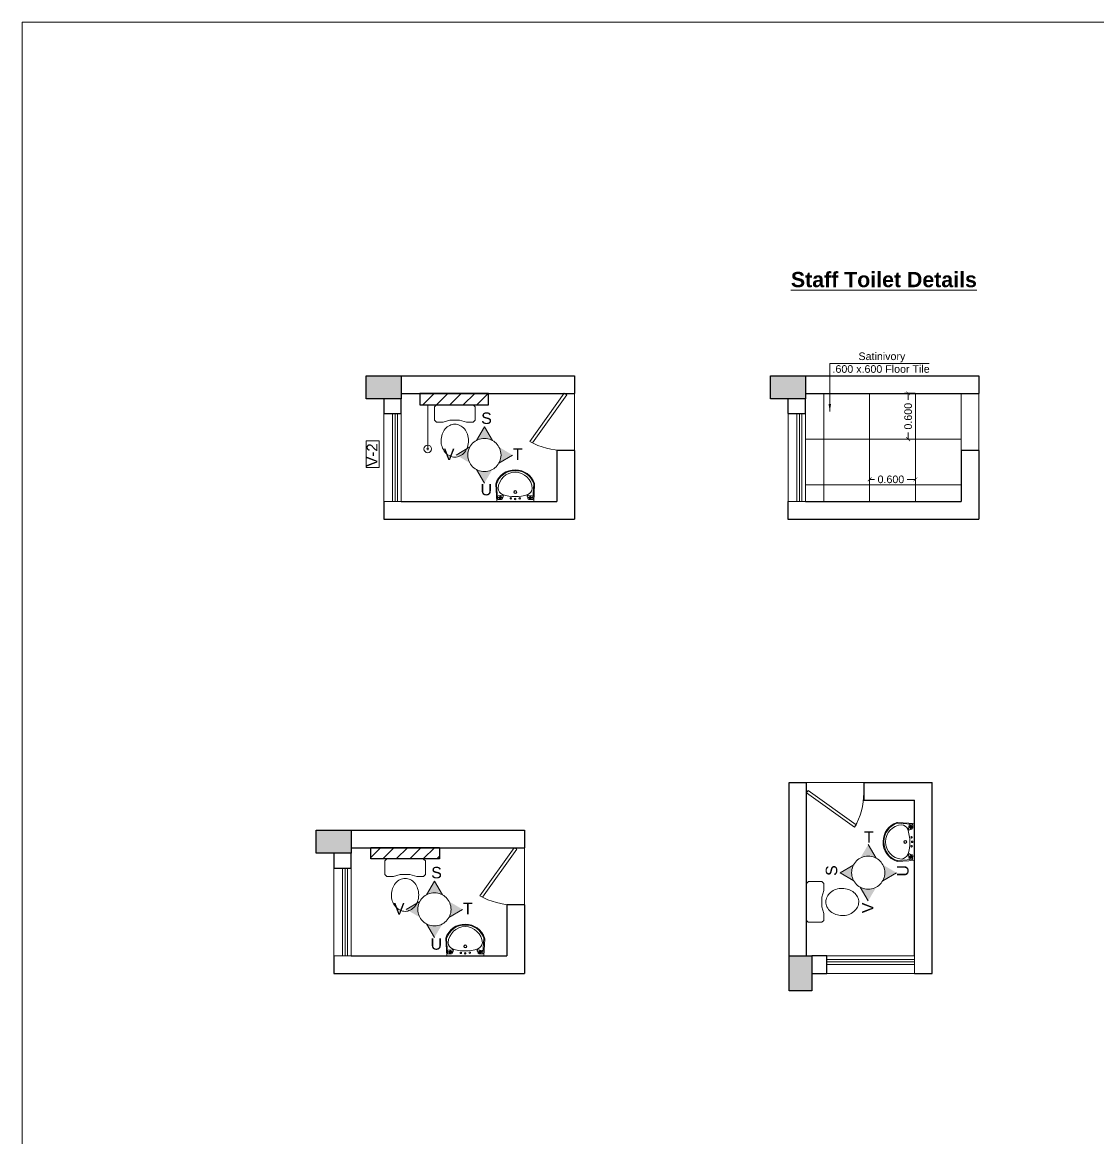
# Model space of a CAD drawing. Header units: millimetres. Extents: x 2733 to 5909, y 1038 to 2089.
# Drawn here: x 2964.63 to 2978.73, y 1056.24 to 1070.86 of the extents above; entities that cross this region are included whole.
import ezdxf

# ---------------------------------------------------------------- set-up
doc = ezdxf.new("R2010")
doc.units = ezdxf.units.MM
doc.header["$PDMODE"] = 35
doc.linetypes.add('CENTER2', pattern=[1.125, 0.75, -0.125, 0.125, -0.125])
doc.linetypes.add('DASHED', pattern=[0.75, 0.5, -0.25])
doc.layers.get('0').update_dxf_attribs({"lineweight": 20})
doc.layers.get('Defpoints').update_dxf_attribs({"lineweight": 15})
for name, color, linetype, lineweight in [('Arrow', 1, 'Continuous', 15), ('COL HATCH', 253, 'Continuous', 13), ('Column', 251, 'Continuous', 30), ('DIM', 6, 'Continuous', 18), ('dim.1', 6, 'Continuous', 18), ('Door', 54, 'Continuous', 18), ('Fixture', 44, 'Continuous', 13), ('Hatch', 43, 'Continuous', 13), ('RD', 7, 'Continuous', 18), ('TEXT', 7, 'Continuous', 15), ('Text-1', 240, 'Continuous', 15), ('Tiles', 91, 'Continuous', 9), ('Ventilator', 200, 'Continuous', 18), ('Wall', 7, 'Continuous', 30), ('Window-Wall', 7, 'Continuous', 18)]:
    doc.layers.add(name, color=color, linetype=linetype, lineweight=lineweight)
doc.styles.add('DIM', font='arial.ttf', dxfattribs={"height": 0.5})
doc.styles.add('L120', font='arial.ttf', dxfattribs={"height": 0.6})
doc.styles.get("Standard").update_dxf_attribs({"font": 'arial.ttf', "height": 0.2})
doc.styles.add('Tabrej', font='arial.ttf')
doc.dimstyles.new('DIMEN', dxfattribs={"dimtxt": 0.3, "dimasz": 0.25, "dimexe": 0.18, "dimexo": 0.0625, "dimgap": 0.09, "dimtad": 0, "dimdec": 3, "dimzin": 0, "dimdsep": 46, "dimtxsty": 'Tabrej', "dimcen": 0, "dimclrd": 256, "dimclre": 256, "dimclrt": 7, "dimadec": 0, "dimazin": 0, "dimtfac": 1, "dimtdec": 3, "dimtofl": 0, "dimtmove": 0, "dimatfit": 1, "dimfxl": 0, "dimtolj": 1, "dimtzin": 0, "dimlwd": -1, "dimlwe": -1, "dimarcsym": 0})
doc.dimstyles.new('Tabrej', dxfattribs={"dimtxt": 4, "dimasz": 0.45, "dimexe": 0.18, "dimexo": 0.0625, "dimgap": 0.09, "dimtad": 0, "dimdec": 3, "dimzin": 0, "dimdsep": 46, "dimtxsty": 'Tabrej', "dimcen": 0, "dimclrd": 256, "dimclre": 256, "dimclrt": 7, "dimaunit": 1, "dimadec": 3, "dimazin": 0, "dimtfac": 1, "dimtdec": 3, "dimtofl": 0, "dimtmove": 0, "dimatfit": 3, "dimfxl": 0, "dimtolj": 1, "dimtzin": 0, "dimlwd": -1, "dimlwe": -1, "dimarcsym": 0})

# ---------------------------------------------------------------- blocks, each defined once
blk = doc.blocks.new('ENGLISH SHEET')
at = {"layer": 'Fixture'}
for p, q in [((4663.798, 251.204), (4663.773, 251.179)), ((4663.773, 251.179), (4663.773, 250.696)), ((4663.976, 251.204), (4663.798, 251.204)), ((4664.002, 251.179), (4663.976, 251.204)), ((4664.002, 251.09), (4664.002, 251.179)), ((4663.976, 251.001), (4664.002, 251.09)), ((4663.976, 250.874), (4663.976, 251.001)), ((4663.976, 251.001), (4663.976, 250.874)), ((4664.002, 250.785), (4663.976, 250.874)), ((4663.773, 250.696), (4663.798, 250.67)), ((4663.976, 250.67), (4664.002, 250.696)), ((4664.002, 250.696), (4664.002, 250.785)), ((4663.798, 250.67), (4663.976, 250.67))]:
    blk.add_line(p, q, dxfattribs=at)
blk.add_lwpolyline([(4664.459, 250.937, 0.117036), (4664.443, 251.003, 0.104338), (4664.396, 251.063, 0.09029), (4664.321, 251.105, 0.09898), (4664.243, 251.115, 0.08237), (4664.159, 251.101, 0.09029), (4664.09, 251.063, 0.104338), (4664.043, 251.003, 0.117036), (4664.027, 250.937, 0.117036), (4664.043, 250.871, 0.104338), (4664.09, 250.811, 0.09029), (4664.159, 250.773, 0.08237), (4664.243, 250.759, 0.08237), (4664.327, 250.773, 0.09029), (4664.396, 250.811, 0.104338), (4664.443, 250.871, 0.117036)], format="xyb", close=True, dxfattribs=at)
blk = doc.blocks.new('RSA BASIN 9')
for points in [[(-0.1, -16.2, 0.340881), (10.04, -9, 0.074195), (10.06, -8.89), (9.53, 0), (-9.54, 0), (-10.02, -8.77, 0.082611), (-9.96, -9.15, 0.330812), (-0.1, -16.2)], [(0, -15.03, 0.391482), (8.86, -6.67, 0.252869), (6.53, -3.51, 0.087242), (0.02, -2.46, 0.079484), (-6.53, -3.51, 0.2542), (-8.82, -6.67, 0.39026), (0, -15.03)], [(-8.57, -1.96, -0.907437), (-8.45, -1.81), (-7.52, -2.57, -0.907437), (-7.64, -2.72)], [(-8.2, -1.64, -0.907437), (-8.07, -1.49), (-7.14, -2.25, -0.907437), (-7.27, -2.4)], [(-7.82, -1.32, -0.907437), (-7.7, -1.17), (-6.77, -1.93, -0.907437), (-6.89, -2.08)], [(7.82, -1.32, 0.907437), (7.7, -1.17), (6.77, -1.93, 0.907437), (6.89, -2.08)], [(8.2, -1.64, 0.907437), (8.07, -1.49), (7.14, -2.25, 0.907437), (7.27, -2.4)], [(8.57, -1.96, 0.907437), (8.45, -1.81), (7.52, -2.57, 0.907437), (7.64, -2.72)]]:
    blk.add_lwpolyline(points, format="xyb", close=True)
for points in [[(-5.93, -3.31), (-6.16, -2.95, -0.183787), (-6.22, -2.68, 0.126662), (-6.25, -2.43), (-6.59, -1.44, 0.35453), (-7.05, -0.98), (-8.75, -0.98, 0.414214), (-9.14, -1.37), (-9.56, -9.09, 0.329849), (-0.07, -15.81, 0.338736), (9.65, -8.94, 0.075632), (9.66, -8.82), (9.14, -1.37, 0.414214), (8.75, -0.98), (7.05, -0.98, 0.35453), (6.59, -1.44), (6.25, -2.43, 0.126662), (6.22, -2.68, -0.183787), (6.16, -2.95), (5.93, -3.31)], [(-6.18, -3.39), (-6.24, -3.29, 0.220542), (-6.52, -3.11), (-8.75, -2.78, -0.361119), (-9.19, -2.35)], [(6.18, -3.39), (6.24, -3.29, -0.220542), (6.52, -3.11), (8.75, -2.78, 0.358803), (9.21, -2.33, 0.358803)]]:
    blk.add_lwpolyline(points, format="xyb")
for centre, radius in [((-2.35, -1.56), 0.399), ((0, -4.82), 0.771), ((0, -4.82), 0.602), ((0, -1.23), 0.399), ((2.28, -1.51), 0.399)]:
    blk.add_circle(centre, radius)
blk = doc.blocks.new('CU')
at = {"layer": 'COL HATCH', "linetype": 'CENTER2'}
h = blk.add_hatch(color=256, dxfattribs=at)
h.dxf.hatch_style = 1
h.paths.add_polyline_path([(0, 0.035), (0, -0.265), (0.46, -0.265), (0.46, 0.035)])
at = {"layer": 'Column', "linetype": 'CENTER2'}
blk.add_lwpolyline([(0, 0.035), (0, -0.265), (0.46, -0.265), (0.46, 0.035), (0, 0.035)], dxfattribs=at)
blk = doc.blocks.new('bgd')
at = {"layer": 'Door'}
blk.add_line((2881.933, 979.85), (2881.933, 979.1), dxfattribs=at)
blk.add_lwpolyline([(2881.798, 979.85), (2881.348, 979.22), (2881.382, 979.2), (2881.832, 979.83)], close=True, dxfattribs=at)
blk.add_arc((2881.798, 980), 0.9, 240, 270, dxfattribs=at)
blk = doc.blocks.new('gbgd')
at = {"layer": 'Ventilator', "linetype": 'Continuous', "ltscale": 0.02}
for p, q in [((5586.046, -775.53), (5587.196, -775.53)), ((5586.046, -775.56), (5587.196, -775.56))]:
    blk.add_line(p, q, dxfattribs=at)
at = {"layer": 'Window-Wall'}
for p, q in [((5587.196, -775.378), (5586.046, -775.378)), ((5586.046, -775.378), (5586.046, -775.608)), ((5587.196, -775.608), (5587.196, -775.378)), ((5586.046, -775.493), (5587.196, -775.493)), ((5586.046, -775.608), (5587.196, -775.608))]:
    blk.add_line(p, q, dxfattribs=at)
blk = doc.blocks.new('_ArchTick')
at = {"color": 0, "const_width": 0.15}
blk.add_lwpolyline([(-0.5, -0.5), (0.5, 0.5)], dxfattribs=at)
blk = doc.blocks.new('*D660')
at = {"layer": 'Defpoints', "color": 0, "lineweight": 15, "transparency": 16777216}
for p in [(2975.737, 1064.795), (2976.337, 1064.867), (2976.337, 1064.795)]:
    blk.add_point(p, dxfattribs=at)
at = {"layer": 'DIM', "transparency": 16777216}
for p, q in [((2975.737, 1064.8), (2975.737, 1064.917)), ((2976.337, 1064.8), (2976.337, 1064.917)), ((2975.737, 1064.867), (2975.802, 1064.867)), ((2976.337, 1064.867), (2976.229, 1064.867))]:
    blk.add_line(p, q, dxfattribs=at)
at = {"layer": 'DIM', "transparency": 16777216, "xscale": 0.05, "yscale": 0.05, "zscale": 0.05, "rotation": 180}
blk.add_blockref('_ArchTick', (2975.737, 1064.867), dxfattribs=at)
at = {"layer": 'DIM', "transparency": 16777216, "xscale": 0.05, "yscale": 0.05, "zscale": 0.05}
blk.add_blockref('_ArchTick', (2976.337, 1064.867), dxfattribs=at)
at = {"layer": 'DIM', "color": 7, "transparency": 16777216, "insert": (2976.016, 1064.867), "char_height": 0.1, "attachment_point": 5, "style": 'Tabrej'}
blk.add_mtext('\\A1;{\\fArial|b0|i0|c0|p34;0.600}', dxfattribs=at)
blk = doc.blocks.new('*D661')
at = {"layer": 'Defpoints', "color": 0, "lineweight": 15, "transparency": 16777216}
for p in [(2976.242, 1065.995), (2976.337, 1065.995), (2976.337, 1065.395)]:
    blk.add_point(p, dxfattribs=at)
at = {"layer": 'DIM', "transparency": 16777216}
for p, q in [((2976.332, 1065.995), (2976.192, 1065.995)), ((2976.242, 1065.995), (2976.242, 1065.909)), ((2976.242, 1065.395), (2976.242, 1065.482)), ((2976.332, 1065.395), (2976.192, 1065.395))]:
    blk.add_line(p, q, dxfattribs=at)
at = {"layer": 'DIM', "transparency": 16777216, "xscale": 0.05, "yscale": 0.05, "zscale": 0.05}
for p, rotation in [((2976.242, 1065.995), 90), ((2976.242, 1065.395), 270)]:
    blk.add_blockref('_ArchTick', p, dxfattribs=dict(at, rotation=rotation))
at = {"layer": 'DIM', "color": 7, "transparency": 16777216, "insert": (2976.242, 1065.695), "char_height": 0.1, "attachment_point": 5, "rotation": 90, "style": 'Tabrej'}
blk.add_mtext('\\A1;{\\fArial|b0|i0|c0|p34;0.600}', dxfattribs=at)
blk = doc.blocks.new('gteg')
at = {"layer": 'Hatch', "lineweight": 15}
h = blk.add_hatch(dxfattribs=at)
h.set_pattern_fill('ANSI31', color=256, angle=630, style=0)
h.set_pattern_definition([(315, (3711.57088, 6568.80052), (0.0883883476, 0.0883883476), [])])
h.paths.add_polyline_path([(2945.673, 1049.026), (2945.673, 1049.926), (2945.523, 1049.926), (2945.523, 1049.026)])
at = {"layer": 'Wall'}
blk.add_lwpolyline([(2945.673, 1049.026), (2945.523, 1049.026), (2945.523, 1049.926), (2945.673, 1049.926)], close=True, dxfattribs=at)

msp = doc.modelspace()

# ---------------------------------------------------------------- hatches: boundary and pattern name
at = {"layer": 'Arrow', "ltscale": 0.05}
for points in [[(2970.5833, 1065.3773), (2970.6884, 1065.5552), (2970.7935, 1065.3773, 0.2574473)], [(2970.3199, 1065.1867), (2970.4978, 1065.2918, 0.1266586), (2970.4708, 1065.1867, 0.1266586), (2970.4978, 1065.0817)], [(2970.8789, 1065.0817, 0.1266586), (2970.906, 1065.1867, 0.1266586), (2970.8789, 1065.2918), (2971.0568, 1065.1867)], [(2970.5833, 1064.9962, 0.2574473), (2970.7935, 1064.9962), (2970.6884, 1064.8183)], [(2975.8237, 1059.9035, 0.1266586), (2975.7187, 1059.9305, 0.1266586), (2975.6136, 1059.9035), (2975.7187, 1060.0814)], [(2975.5281, 1059.6079), (2975.3502, 1059.7129), (2975.5281, 1059.818, 0.2574473)], [(2975.9092, 1059.6079, 0.2574473), (2975.9092, 1059.818), (2976.0871, 1059.7129)], [(2969.9284, 1059.4226), (2970.0334, 1059.6005), (2970.1385, 1059.4226, 0.2574473)], [(2975.7187, 1059.3445), (2975.6136, 1059.5224, 0.1266586), (2975.7187, 1059.4953, 0.1266586), (2975.8237, 1059.5224)], [(2969.665, 1059.232), (2969.8429, 1059.3371, 0.1266586), (2969.8158, 1059.232, 0.1266586), (2969.8429, 1059.127)], [(2970.224, 1059.127, 0.1266586), (2970.251, 1059.232, 0.1266586), (2970.224, 1059.3371), (2970.4019, 1059.232)], [(2969.9284, 1059.0415, 0.2574473), (2970.1385, 1059.0415), (2970.0334, 1058.8636)]]:
    msp.add_hatch(color=256, dxfattribs=at).paths.add_polyline_path(points)
at = {"layer": 'Hatch', "ltscale": 0.05}
h = msp.add_hatch(dxfattribs=at)
h.set_pattern_fill('ANSI31', color=256, angle=180, style=0)
h.set_pattern_definition([(225, (8539.66159, 299.94695), (0.0883883476, -0.0883883476), [])])
h.paths.add_polyline_path([(2970.7406, 1065.8441), (2969.8406, 1065.844), (2969.8406, 1065.9941), (2970.7406, 1065.9941)])

# ---------------------------------------------------------------- linework, layer by layer
for p, q in [((2971.7333, 1065.9946), (2971.8683, 1065.9946)), ((2977.0322, 1065.9946), (2977.1672, 1065.9946)), ((2974.9108, 1060.7578), (2974.9108, 1060.8928)), ((2971.0783, 1060.0399), (2971.2133, 1060.0399))]:
    msp.add_line(p, q)
at = {"layer": 'Arrow', "ltscale": 0.05}
for p, q in [((2970.6884, 1065.5552), (2970.5833, 1065.3773)), ((2970.6884, 1065.5552), (2970.7935, 1065.3773)), ((2970.3199, 1065.1867), (2970.4978, 1065.2918)), ((2971.0568, 1065.1867), (2970.8789, 1065.0817)), ((2970.6884, 1064.8183), (2970.5833, 1064.9962)), ((2975.7187, 1060.0814), (2975.8237, 1059.9035)), ((2975.3502, 1059.7129), (2975.5281, 1059.818)), ((2975.3502, 1059.7129), (2975.5281, 1059.6079)), ((2976.0871, 1059.7129), (2975.9092, 1059.6079)), ((2970.0334, 1059.6005), (2969.9284, 1059.4226)), ((2970.0334, 1059.6005), (2970.1385, 1059.4226)), ((2975.7187, 1059.3445), (2975.6136, 1059.5224)), ((2969.665, 1059.232), (2969.8429, 1059.3371)), ((2970.4019, 1059.232), (2970.224, 1059.127)), ((2970.0334, 1058.8636), (2969.9284, 1059.0415))]:
    msp.add_line(p, q, dxfattribs=at)
at = {"layer": 'Arrow', "color": 1, "linetype": 'DASHED', "ltscale": 10}
for centre in [(2970.6884, 1065.1867), (2975.7187, 1059.7129), (2970.0334, 1059.232)]:
    msp.add_circle(centre, 0.2176, dxfattribs=at)
at = {"layer": 'Fixture'}
for p, q in [((2969.9461, 1065.8446), (2969.9461, 1065.2669)), ((2969.962, 1065.2669), (2969.9291, 1065.2669)), ((2969.9461, 1065.2511), (2969.9461, 1065.301))]:
    msp.add_line(p, q, dxfattribs=at)
msp.add_circle((2969.9461, 1065.2669), 0.05, dxfattribs=at)
at = {"layer": 'RD', "lineweight": 15}
msp.add_lwpolyline([(2964.6324, 1070.8574), (3019.7085, 1070.8574), (3019.7085, 1038.1163), (2964.6324, 1038.1163)], close=True, dxfattribs=at)
at = {"layer": 'RD', "linetype": 'Continuous', "ltscale": 0.2}
msp.add_lwpolyline([(2969.3094, 1065.0228), (2969.3094, 1065.3729), (2969.1408, 1065.3729), (2969.1408, 1065.0228)], close=True, dxfattribs=at)
at = {"layer": 'Tiles', "lineweight": 15}
for p, q in [((2975.1372, 1065.9946), (2975.1372, 1064.579)), ((2975.7372, 1065.9946), (2975.7372, 1064.579)), ((2976.3372, 1065.9946), (2976.3372, 1064.579)), ((2976.9372, 1065.9946), (2976.9372, 1065.2446)), ((2974.8972, 1065.3946), (2976.9372, 1065.3947)), ((2974.8973, 1064.7946), (2976.9372, 1064.7947))]:
    msp.add_line(p, q, dxfattribs=at)
at = {"layer": 'Wall'}
for p, q in [((2969.5983, 1066.2246), (2971.8683, 1066.2247)), ((2971.8683, 1066.2247), (2971.8683, 1065.9946)), ((2974.8972, 1066.2246), (2977.1672, 1066.2247)), ((2977.1672, 1066.2247), (2977.1672, 1065.9946)), ((2977.1672, 1066.2247), (2977.1672, 1065.9946)), ((2969.5983, 1065.9946), (2971.8683, 1065.9947)), ((2974.8972, 1065.9946), (2977.1672, 1065.9947)), ((2971.6383, 1065.2446), (2971.6383, 1064.579)), ((2971.8683, 1065.2446), (2971.6383, 1065.2446)), ((2971.8683, 1065.2446), (2971.8683, 1064.3476)), ((2976.9372, 1065.2446), (2976.9372, 1064.579)), ((2977.1672, 1065.2446), (2976.9372, 1065.2446)), ((2977.1672, 1065.2446), (2977.1672, 1064.3476)), ((2977.1672, 1065.2446), (2977.1672, 1064.3476)), ((2977.1672, 1064.7947), (2977.1672, 1064.7947)), ((2977.1672, 1064.7947), (2977.1673, 1064.7947)), ((2969.3683, 1064.579), (2969.3683, 1064.3476)), ((2969.5983, 1064.579), (2971.6383, 1064.579)), ((2974.6672, 1064.579), (2974.6672, 1064.3476)), ((2974.8972, 1064.579), (2976.9372, 1064.579)), ((2969.3683, 1064.3476), (2971.8683, 1064.3476)), ((2974.6672, 1064.3476), (2977.1672, 1064.3476)), ((2974.6808, 1060.8928), (2974.9108, 1060.8929)), ((2974.6808, 1058.6228), (2974.6808, 1060.8928)), ((2974.9108, 1058.6229), (2974.9107, 1060.8929)), ((2975.6608, 1060.8928), (2976.5579, 1060.8928)), ((2975.6608, 1060.8928), (2975.6608, 1060.6628)), ((2976.5579, 1058.3928), (2976.5579, 1060.8928)), ((2975.6608, 1060.6628), (2976.3264, 1060.6628)), ((2976.3264, 1058.6228), (2976.3264, 1060.6628)), ((2968.9433, 1060.2699), (2971.2133, 1060.2699)), ((2971.2133, 1060.2699), (2971.2134, 1060.0399)), ((2968.9434, 1060.0399), (2971.2134, 1060.04)), ((2970.9833, 1059.2899), (2970.9833, 1058.6243)), ((2971.2133, 1059.2899), (2970.9833, 1059.2899)), ((2971.2133, 1059.2899), (2971.2133, 1058.3928)), ((2968.7133, 1058.6243), (2968.7133, 1058.3928)), ((2968.9433, 1058.6243), (2970.9833, 1058.6243)), ((2968.7133, 1058.3928), (2971.2133, 1058.3928)), ((2976.3264, 1058.3928), (2976.5579, 1058.3928))]:
    msp.add_line(p, q, dxfattribs=at)
at = {"layer": 'Wall', "linetype": 'CENTER2'}
for p, q in [((2971.8683, 1066.2247), (2971.8683, 1065.9947)), ((2977.1672, 1066.2247), (2977.1672, 1065.9947)), ((2977.1672, 1066.2247), (2977.1672, 1065.9947)), ((2974.6807, 1060.8928), (2974.9107, 1060.8928)), ((2971.2133, 1060.27), (2971.2133, 1060.04))]:
    msp.add_line(p, q, dxfattribs=at)
at = {"layer": 'Wall'}
for points in [[(2969.3683, 1065.9246), (2969.3683, 1065.729), (2969.5983, 1065.729), (2969.5983, 1065.9246)], [(2970.7406, 1065.8446), (2970.7406, 1065.9946), (2969.8406, 1065.9946), (2969.8406, 1065.8446)], [(2974.6672, 1065.9246), (2974.6672, 1065.729), (2974.8972, 1065.729), (2974.8972, 1065.9246)], [(2968.7133, 1059.9699), (2968.7133, 1059.7743), (2968.9433, 1059.7743), (2968.9433, 1059.9699)], [(2974.9808, 1058.3928), (2975.1764, 1058.3928), (2975.1764, 1058.6228), (2974.9808, 1058.6228)]]:
    msp.add_lwpolyline(points, close=True, dxfattribs=at)
at = {"layer": 'Window-Wall', "lineweight": 15}
msp.add_lwpolyline([(2976.9372, 1065.2446), (2977.1672, 1065.2446), (2977.1672, 1065.9947), (2976.9372, 1065.9947)], close=True, dxfattribs=at)

# ---------------------------------------------------------------- block references
for p, rotation in [((2193.9907, -4521.4671), 90), ((2199.2897, -4521.4671), 90), ((2193.3358, -4527.4218), 90), ((8562.3725, 283.0153), 180)]:
    msp.add_blockref('gbgd', p, dxfattribs=dict(rotation=rotation))
at = {"layer": 'Column', "linetype": 'CENTER2', "xscale": -1}
for p in [(2969.5983, 1066.1896), (2974.8972, 1066.1896), (2968.9433, 1060.2349)]:
    msp.add_blockref('CU', p, dxfattribs=at)
at = {"layer": 'Column', "linetype": 'CENTER2', "xscale": -1, "rotation": 90}
msp.add_blockref('CU', (2974.7158, 1058.6228), dxfattribs=at)
at = {"layer": 'Door', "lineweight": 15}
for p in [(89.9354, 86.145), (89.2805, 80.1903)]:
    msp.add_blockref('bgd', p, dxfattribs=at)
at = {"layer": 'Door', "lineweight": 15, "rotation": 89.99999999999999}
msp.add_blockref('bgd', (3954.7604, -1821.04), dxfattribs=at)
at = {"layer": 'Fixture', "xscale": -1, "rotation": 90.0029870638234}
msp.add_blockref('ENGLISH SHEET', (3220.9946, 5729.6307), dxfattribs=at)
at = {"layer": 'Fixture', "ltscale": 10000, "extrusion": (0, 0, -1), "xscale": -0.0254326166761463, "yscale": 0.02543261667597108, "zscale": -0.0254326166761463}
for p, rotation in [((-2971.0921, 1064.5792), 180.0463963773223), ((-2976.3262, 1060.1166), 90.0463963773223), ((-2970.4371, 1058.6245), 180.0463963773223)]:
    msp.add_blockref('RSA BASIN 9', p, dxfattribs=dict(at, rotation=rotation))
at = {"layer": 'Fixture', "extrusion": (0, 0, -1), "zscale": -1}
for p, rotation in [((-3230.8062, 5723.1042), 270.125546201552), ((1688.3035, 1320.4856), 180.125546201552)]:
    msp.add_blockref('ENGLISH SHEET', p, dxfattribs=dict(at, rotation=rotation))
at = {"layer": 'Ventilator', "lineweight": 15, "rotation": 270}
msp.add_blockref('gteg', (1920.174, 4005.5654), dxfattribs=at)

# ---------------------------------------------------------------- texts
at = {"layer": 'Arrow', "ltscale": 0.05, "char_height": 0.15, "width": 4.322064, "attachment_point": 1, "style": 'L120'}
for s, insert in [('S', (2970.6463, 1065.7436)), ('V', (2970.1567, 1065.2694)), ('T', (2971.0616, 1065.2731)), ('U', (2970.6377, 1064.8079)), ('T', (2975.6643, 1060.2548)), ('S', (2969.9913, 1059.7889)), ('V', (2969.5017, 1059.3147)), ('T', (2970.4067, 1059.3184)), ('U', (2969.9828, 1058.8532))]:
    msp.add_mtext(s, dxfattribs=dict(at, insert=insert))
at = {"layer": 'Arrow', "ltscale": 0.05, "char_height": 0.15, "width": 4.322064, "attachment_point": 1, "rotation": 90, "style": 'L120'}
for s, insert in [('S', (2975.1618, 1059.6708)), ('U', (2976.0975, 1059.6623)), ('V', (2975.636, 1059.1812))]:
    msp.add_mtext(s, dxfattribs=dict(at, insert=insert))
at = {"layer": 'RD', "linetype": 'Continuous', "ltscale": 0.2, "insert": (2969.1473, 1065.3393), "char_height": 0.14, "attachment_point": 3, "rotation": 90}
msp.add_mtext_dynamic_manual_height_columns('V-2', width=0.066544, gutter_width=1.7655, heights=[0], dxfattribs=at)
at = {"layer": 'TEXT', "ltscale": 0.05, "insert": (2974.7054, 1067.5861), "char_height": 0.2, "width": 6.11845, "attachment_point": 1, "rotation": 0, "style": 'DIM'}
msp.add_mtext('{\\fArial|b1|i0|c0|p34;\\LStaff Toilet Details}', dxfattribs=at)
at = {"layer": 'Text-1', "insert": (2973.7171, 1066.5308), "char_height": 0.1, "width": 4.322064, "attachment_point": 1, "style": 'L120'}
msp.add_mtext('\\pi1.8356; Satinivory \\P\\pi1.5335;.600 x.600 Floor Tile', dxfattribs=at)

# ---------------------------------------------------------------- dimensions: what is measured, and where the dimension line sits
at = {"layer": 'DIM'}
dim = msp.add_linear_dim(base=(2976.2419, 1065.9946), p1=(2976.3372, 1065.3946), p2=(2976.3372, 1065.9946), angle=90, text='{\\fArial|b0|i0|c0|p34;<>}', dimstyle='DIMEN', override={"dimscale": 0.5, "dimtxt": 0.2, "dimasz": 0.1, "dimexe": 0.1, "dimexo": 0.01, "dimblk1": 'ArchTick', "dimblk2": 'ArchTick', "dimsah": 1}, dxfattribs=at)
dim.commit()
dim.dimension.update_dxf_attribs({"geometry": '*D661', "text_midpoint": (2976.2419, 1065.6954), "dimtype": 160})
dim = msp.add_linear_dim(base=(2976.3372, 1064.8674), p1=(2975.7372, 1064.7946), p2=(2976.3372, 1064.7946), text='{\\fArial|b0|i0|c0|p34;<>}', dimstyle='DIMEN', override={"dimscale": 0.5, "dimtxt": 0.2, "dimasz": 0.1, "dimexe": 0.1, "dimexo": 0.01, "dimblk1": 'ArchTick', "dimblk2": 'ArchTick', "dimsah": 1}, dxfattribs=at)
dim.commit()
dim.dimension.update_dxf_attribs({"geometry": '*D660', "text_midpoint": (2976.0157, 1064.8674), "dimtype": 160})

# ---------------------------------------------------------------- leaders
at = {"layer": 'dim.1', "ltscale": 0.02}
msp.add_leader([(2975.2152, 1065.7564), (2975.2152, 1066.3843), (2976.5157, 1066.3843)], dimstyle='Tabrej', override={"dimasz": 0.1}, dxfattribs=at)

doc.saveas('drawing.dxf')
